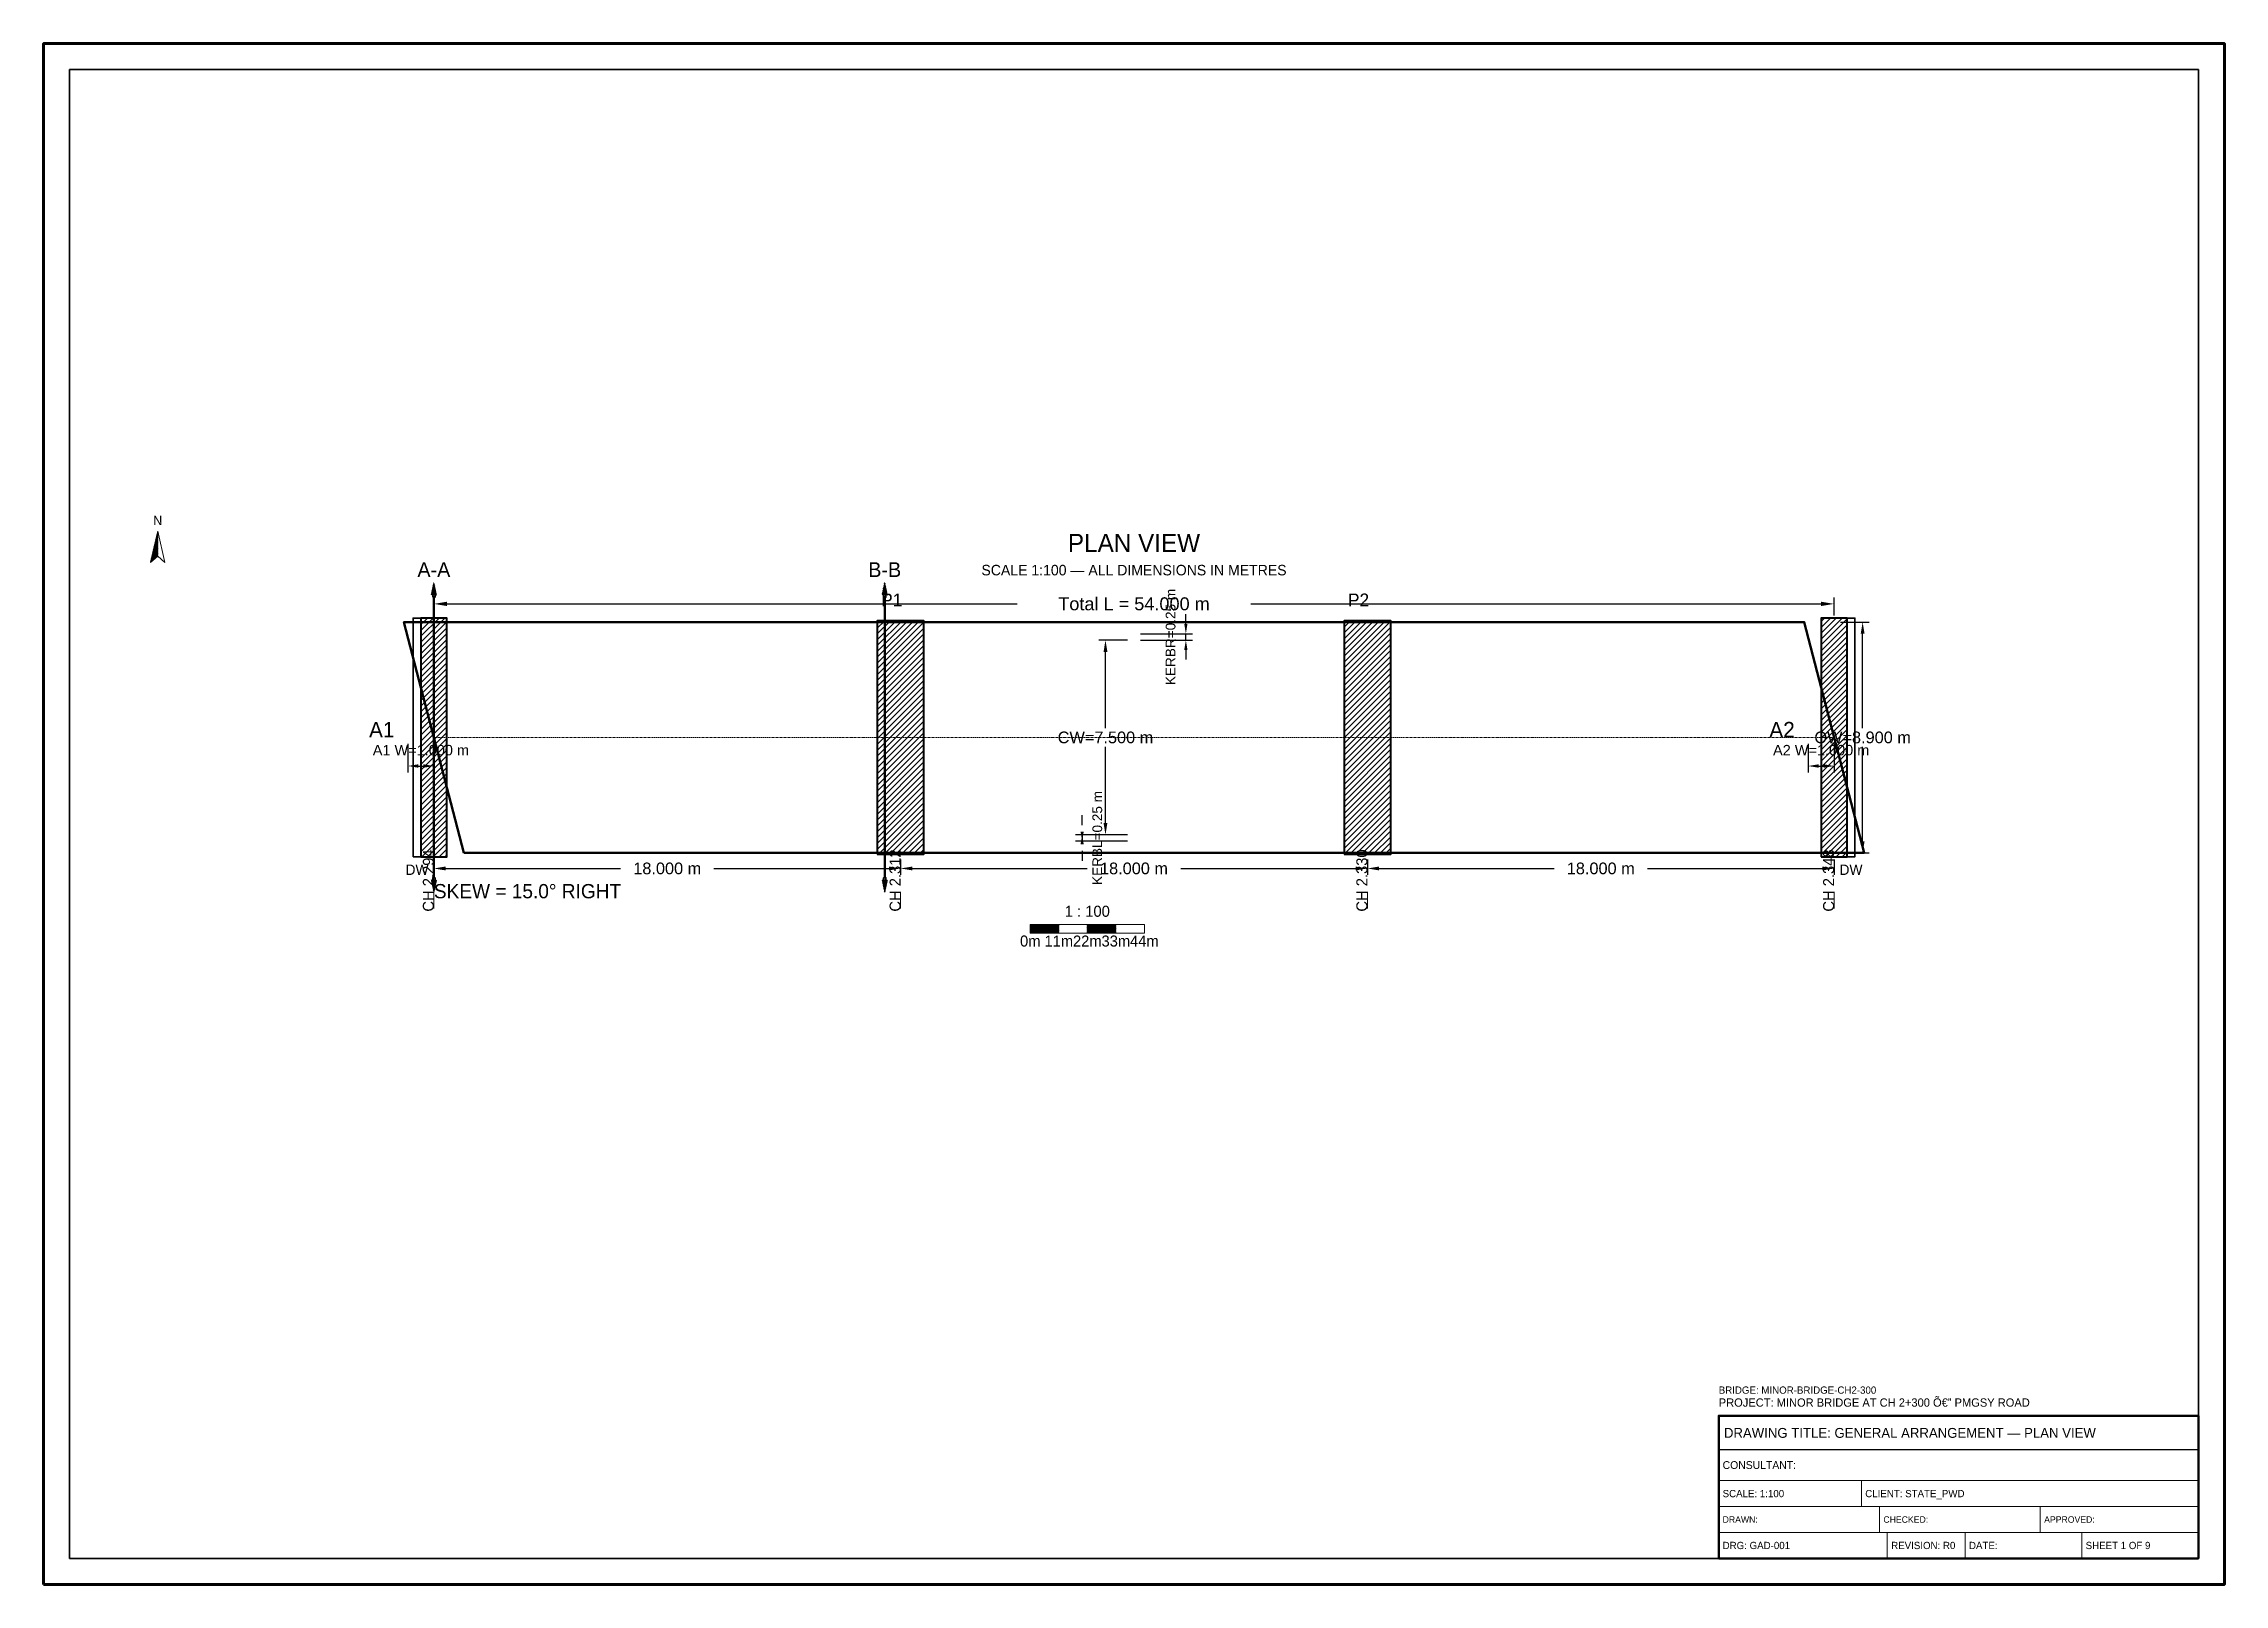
# Model space of a CAD drawing. Header units: metres. Extents: x 0 to 841, y 0 to 594.
import ezdxf
from ezdxf.enums import TextEntityAlignment as Align

# ---------------------------------------------------------------- set-up
doc = ezdxf.new("R2010")
doc.units = ezdxf.units.M
for name, pattern in [('CENTER', [1.5, 0.75, -0.25, 0.25, -0.25]), ('CENTER2', [0.75, 0.375, -0.125, 0.125, -0.125]), ('DASHED', [0.5, 0.375, -0.125])]:
    doc.linetypes.add(name, pattern=pattern)
for name, color, linetype, lineweight in [('BORDER-INNER', 7, 'Continuous', 35), ('BORDER-OUTER', 7, 'Continuous', 70), ('CIVIL-CHAINAGE', 7, 'Continuous', 18), ('DIM-CHAINAGE', 3, 'Continuous', 18), ('DIM-LINEAR', 3, 'Continuous', 18), ('MISC-SETOUT', 5, 'CENTER2', 13), ('STRUC-CENTRE', 6, 'CENTER', 18), ('STRUC-OUTLINE', 1, 'Continuous', 50), ('STRUC-SECTION', 2, 'Continuous', 35), ('SUB-ABUT', 3, 'Continuous', 35), ('SUB-DIRT-WALL', 3, 'Continuous', 35), ('SUB-PIER', 2, 'Continuous', 35), ('SUPER-DECK', 2, 'Continuous', 50), ('SYM-NORTHARROW', 7, 'Continuous', 18), ('SYM-SCALE', 7, 'Continuous', 13), ('TEXT-GENERAL', 7, 'Continuous', 18), ('TEXT-HEADER', 7, 'Continuous', 25), ('TEXT-SPEC', 7, 'Continuous', 13), ('TEXT-TITLE', 7, 'Continuous', 25), ('TITLEBLK-BOX', 7, 'Continuous', 50), ('TITLEBLK-TEXT', 7, 'Continuous', 18)]:
    doc.layers.add(name, color=color, linetype=linetype, lineweight=lineweight)
doc.styles.add('BRIDGE_STD', font='Arial.ttf')
doc.dimstyles.new('pmb100', dxfattribs={"dimtxt": 2.5, "dimasz": 0.9375, "dimexe": 2.5, "dimexo": 2.5, "dimtad": 0, "dimtih": 1, "dimdec": 0, "dimtxsty": 'BRIDGE_STD', "dimcen": 2.5, "dimazin": 3, "dimtfac": 1, "dimtmove": 0, "dimatfit": 3})

msp = doc.modelspace()

# ---------------------------------------------------------------- hatches: boundary and pattern name
at = {"layer": 'STRUC-SECTION'}
h = msp.add_hatch(dxfattribs=at)
h.set_pattern_fill('SOLID')
h.paths.add_polyline_path([(149.45, 381.45), (151.55, 381.45), (150.5, 386.25)])
h = msp.add_hatch(dxfattribs=at)
h.set_pattern_fill('SOLID')
h.paths.add_polyline_path([(323.32, 381.45), (325.42, 381.45), (324.37, 386.25)])
h = msp.add_hatch(dxfattribs=at)
h.set_pattern_fill('SOLID')
h.paths.add_polyline_path([(149.45, 271.55), (151.55, 271.55), (150.5, 266.75)])
h = msp.add_hatch(dxfattribs=at)
h.set_pattern_fill('SOLID')
h.paths.add_polyline_path([(323.32, 271.55), (325.42, 271.55), (324.37, 266.75)])
at = {"layer": 'SUB-ABUT'}
h = msp.add_hatch(dxfattribs=at)
h.set_pattern_fill('ANSI31', scale=0.5)
h.paths.add_polyline_path([(145.5, 280.5), (155.5, 280.5), (155.5, 372.5), (145.5, 372.5)])
h = msp.add_hatch(dxfattribs=at)
h.set_pattern_fill('ANSI31', scale=0.5)
h.paths.add_polyline_path([(685.5, 280.5), (695.5, 280.5), (695.5, 372.5), (685.5, 372.5)])
at = {"layer": 'SUB-PIER'}
h = msp.add_hatch(dxfattribs=at)
h.set_pattern_fill('ANSI31', scale=0.5)
h.paths.add_polyline_path([(321.5, 281.5), (339.5, 281.5), (339.5, 371.5), (321.5, 371.5)])
h = msp.add_hatch(dxfattribs=at)
h.set_pattern_fill('ANSI31', scale=0.5)
h.paths.add_polyline_path([(501.5, 281.5), (519.5, 281.5), (519.5, 371.5), (501.5, 371.5)])
at = {"layer": 'SYM-NORTHARROW'}
h = msp.add_hatch(dxfattribs=at)
h.set_pattern_fill('SOLID')
h.paths.add_polyline_path([(44, 406), (41.2, 394), (44, 396.4)])
at = {"layer": 'SYM-SCALE'}
h = msp.add_hatch(dxfattribs=at)
h.set_pattern_fill('SOLID')
h.paths.add_polyline_path([(380.5, 251), (391.5, 251), (391.5, 254.4), (380.5, 254.4)])
h = msp.add_hatch(dxfattribs=at)
h.set_pattern_fill('SOLID')
h.paths.add_polyline_path([(402.5, 251), (413.5, 251), (413.5, 254.4), (402.5, 254.4)])

# ---------------------------------------------------------------- linework, layer by layer
at = {"layer": 'BORDER-INNER'}
msp.add_lwpolyline([(10, 10), (831, 10), (831, 584), (10, 584), (10, 10)], dxfattribs=at)
at = {"layer": 'BORDER-OUTER'}
msp.add_lwpolyline([(0, 0), (841, 0), (841, 594), (0, 594), (0, 0)], dxfattribs=at)
at = {"layer": 'CIVIL-CHAINAGE'}
for p, q in [((150.5, 267), (150.5, 260.62)), ((330.5, 267), (330.5, 260.62)), ((510.5, 267), (510.5, 260.62)), ((690.5, 267), (690.5, 260.62))]:
    msp.add_line(p, q, dxfattribs=at)
at = {"layer": 'MISC-SETOUT', "color": 1}
msp.add_line((138.98, 371), (162.02, 282), dxfattribs=at)
at = {"layer": 'STRUC-CENTRE'}
msp.add_line((150.5, 326.5), (690.5, 326.5), dxfattribs=at)
at = {"layer": 'STRUC-OUTLINE', "lineweight": 50}
msp.add_lwpolyline([(162.02, 282), (138.98, 371), (678.98, 371), (702.02, 282), (162.02, 282)], dxfattribs=at)
at = {"layer": 'STRUC-SECTION', "color": 1, "linetype": 'DASHED', "lineweight": 50}
for p, q in [((150.5, 381), (150.5, 272)), ((324.37, 381), (324.37, 272))]:
    msp.add_line(p, q, dxfattribs=at)
at = {"layer": 'STRUC-SECTION', "color": 1}
for points in [[(150.05, 380.55), (150.95, 380.55), (150.95, 381.45), (150.05, 381.45), (150.05, 380.55)], [(323.92, 380.55), (324.82, 380.55), (324.82, 381.45), (323.92, 381.45), (323.92, 380.55)], [(150.05, 271.55), (150.95, 271.55), (150.95, 272.45), (150.05, 272.45), (150.05, 271.55)], [(323.92, 271.55), (324.82, 271.55), (324.82, 272.45), (323.92, 272.45), (323.92, 271.55)]]:
    msp.add_lwpolyline(points, dxfattribs=at)
at = {"layer": 'SUB-ABUT', "lineweight": 40}
for points in [[(145.5, 280.5), (155.5, 280.5), (155.5, 372.5), (145.5, 372.5), (145.5, 280.5)], [(685.5, 280.5), (695.5, 280.5), (695.5, 372.5), (685.5, 372.5), (685.5, 280.5)]]:
    msp.add_lwpolyline(points, dxfattribs=at)
at = {"layer": 'SUB-DIRT-WALL', "lineweight": 35}
for points in [[(142.5, 280.5), (145.5, 280.5), (145.5, 372.5), (142.5, 372.5), (142.5, 280.5)], [(695.5, 280.5), (698.5, 280.5), (698.5, 372.5), (695.5, 372.5), (695.5, 280.5)]]:
    msp.add_lwpolyline(points, dxfattribs=at)
at = {"layer": 'SUB-PIER', "lineweight": 40}
for points in [[(321.5, 281.5), (339.5, 281.5), (339.5, 371.5), (321.5, 371.5), (321.5, 281.5)], [(501.5, 281.5), (519.5, 281.5), (519.5, 371.5), (501.5, 371.5), (501.5, 281.5)]]:
    msp.add_lwpolyline(points, dxfattribs=at)
at = {"layer": 'SUPER-DECK', "lineweight": 30}
msp.add_lwpolyline([(162.02, 282), (138.98, 371), (678.98, 371), (702.02, 282), (162.02, 282)], dxfattribs=at)
at = {"layer": 'SYM-NORTHARROW'}
msp.add_lwpolyline([(44, 406), (41.2, 394), (44, 396.4), (46.8, 394), (44, 406)], dxfattribs=at)
at = {"layer": 'SYM-SCALE'}
msp.add_lwpolyline([(380.5, 251), (424.5, 251), (424.5, 254.4), (380.5, 254.4), (380.5, 251)], dxfattribs=at)
at = {"layer": 'TITLEBLK-BOX', "lineweight": 50}
msp.add_lwpolyline([(646, 10), (831, 10), (831, 65), (646, 65), (646, 10)], dxfattribs=at)
at = {"layer": 'TITLEBLK-BOX', "lineweight": 30}
msp.add_lwpolyline([(646, 52), (831, 52), (831, 65), (646, 65), (646, 52)], dxfattribs=at)
at = {"layer": 'TITLEBLK-BOX', "lineweight": 18}
for points in [[(646, 40), (831, 40), (831, 52), (646, 52), (646, 40)], [(646, 30), (701, 30), (701, 40), (646, 40), (646, 30)], [(701, 30), (831, 30), (831, 40), (701, 40), (701, 30)], [(646, 20), (708, 20), (708, 30), (646, 30), (646, 20)], [(708, 20), (770, 20), (770, 30), (708, 30), (708, 20)], [(770, 20), (831, 20), (831, 30), (770, 30), (770, 20)], [(646, 10), (711, 10), (711, 20), (646, 20), (646, 10)], [(711, 10), (741, 10), (741, 20), (711, 20), (711, 10)], [(741, 10), (786, 10), (786, 20), (741, 20), (741, 10)], [(786, 10), (831, 10), (831, 20), (786, 20), (786, 10)]]:
    msp.add_lwpolyline(points, dxfattribs=at)

# ---------------------------------------------------------------- texts
at = {"layer": 'DIM-CHAINAGE'}
for s, p in [('CH 2.294', (150.5, 259.35)), ('CH 2.312', (330.5, 259.35)), ('CH 2.330', (510.5, 259.35)), ('CH 2.348', (690.5, 259.35))]:
    msp.add_text(s, height=4.25, rotation=90, dxfattribs=at).set_placement(p)
at = {"layer": 'SYM-NORTHARROW'}
msp.add_text('N', height=3.6, dxfattribs=at).set_placement((44, 408.4), align=Align.CENTER)
at = {"layer": 'TEXT-GENERAL'}
for s, height, p in [('P1', 5, (323, 377)), ('P2', 5, (503, 377)), ('A1', 6, (125.5, 326.5)), ('A2', 6, (665.5, 326.5))]:
    msp.add_text(s, height=height, dxfattribs=at).set_placement(p)
for s, p in [('1 : 100', (402.5, 257.38)), ('0m', (380.5, 245.9)), ('11m', (391.5, 245.9)), ('22m', (402.5, 245.9)), ('33m', (413.5, 245.9)), ('44m', (424.5, 245.9))]:
    msp.add_text(s, height=4.25, dxfattribs=at).set_placement(p, align=Align.CENTER)
at = {"layer": 'TEXT-HEADER'}
msp.add_text('PLAN VIEW', height=7, dxfattribs=at).set_placement((420.5, 398), align=Align.CENTER)
at = {"layer": 'TEXT-HEADER', "color": 1}
for s, p in [('A-A', (150.5, 388.35)), ('B-B', (324.37, 388.35))]:
    msp.add_text(s, height=5.7, dxfattribs=at).set_placement(p, align=Align.CENTER)
msp.add_text('SKEW = 15.0° RIGHT', height=5.5, dxfattribs=at).set_placement((150.5, 264.5))
at = {"layer": 'TEXT-SPEC', "color": 8}
msp.add_text('SCALE 1:100 — ALL DIMENSIONS IN METRES', height=4.05, dxfattribs=at).set_placement((420.5, 389), align=Align.CENTER)
at = {"layer": 'TEXT-SPEC'}
for p in [(144, 273.5), (697, 273.5)]:
    msp.add_text('DW', height=4, dxfattribs=at).set_placement(p, align=Align.CENTER)
at = {"layer": 'TEXT-TITLE'}
for s, height, p in [('PROJECT: MINOR BRIDGE AT CH 2+300 â€” PMGSY ROAD', 3.2, (646, 68.5)), ('DRAWING TITLE: GENERAL ARRANGEMENT — PLAN VIEW', 3.8, (648, 56.5))]:
    msp.add_text(s, height=height, dxfattribs=at).set_placement(p)
at = {"layer": 'TITLEBLK-TEXT'}
for s, height, p in [('BRIDGE: MINOR-BRIDGE-CH2-300', 2.8, (646, 73.5)), ('CONSULTANT: ', 3, (647.5, 44.5)), ('SCALE: 1:100', 2.8, (647.5, 33.6)), ('CLIENT: STATE_PWD', 2.8, (702.5, 33.6)), ('DRAWN: ', 2.5, (647.5, 23.75)), ('CHECKED: ', 2.5, (709.5, 23.75)), ('APPROVED: ', 2.5, (771.5, 23.75)), ('DRG: GAD-001', 2.8, (647.5, 13.6)), ('REVISION: R0', 2.8, (712.5, 13.6)), ('DATE: ', 2.8, (742.5, 13.6)), ('SHEET 1 OF 9', 2.8, (787.5, 13.6))]:
    msp.add_text(s, height=height, dxfattribs=at).set_placement(p)

# ---------------------------------------------------------------- dimensions: what is measured, and where the dimension line sits
at = {"layer": 'DIM-LINEAR'}
for base, p1, p2, text, override in [((150.5, 378), (150.5, 371), (690.5, 371), 'Total L = 54.000 m', {"dimtxt": 5, "dimasz": 5, "dimgap": 2, "dimclrt": 3}), ((140.5, 315.5), (140.5, 326.5), (150.5, 326.5), 'A1 W=1.000 m', {"dimtxt": 4, "dimasz": 4, "dimgap": 1.6, "dimclrt": 3}), ((680.5, 315.5), (680.5, 326.5), (690.5, 326.5), 'A2 W=1.000 m', {"dimtxt": 4, "dimasz": 4, "dimgap": 1.6, "dimclrt": 3}), ((150.5, 276), (150.5, 282), (330.5, 282), '18.000 m', {"dimtxt": 4.5, "dimasz": 4.5, "dimgap": 1.8, "dimclrt": 3}), ((330.5, 276), (330.5, 282), (510.5, 282), '18.000 m', {"dimtxt": 4.5, "dimasz": 4.5, "dimgap": 1.8, "dimclrt": 3}), ((510.5, 276), (510.5, 282), (690.5, 282), '18.000 m', {"dimtxt": 4.5, "dimasz": 4.5, "dimgap": 1.8, "dimclrt": 3})]:
    msp.add_linear_dim(base=base, p1=p1, p2=p2, text=text, dimstyle='pmb100', override=override, dxfattribs=at).render()
for base, p1, p2, text, override in [((440.5, 364), (420.5, 364), (420.5, 366.5), 'KERBR=0.25 m', {"dimtxt": 3.75, "dimasz": 3.75, "dimgap": 1.5, "dimclrt": 3}), ((701.5, 282), (690.5, 282), (690.5, 371), 'OW=8.900 m', {"dimtxt": 4.5, "dimasz": 4.5, "dimgap": 1.8, "dimclrt": 3}), ((409.5, 289), (420.5, 289), (420.5, 364), 'CW=7.500 m', {"dimtxt": 4.5, "dimasz": 4.5, "dimgap": 1.8, "dimclrt": 3}), ((400.5, 289), (420.5, 289), (420.5, 286.5), 'KERBL=0.25 m', {"dimtxt": 3.75, "dimasz": 3.75, "dimgap": 1.5, "dimclrt": 3})]:
    msp.add_linear_dim(base=base, p1=p1, p2=p2, angle=90, text=text, dimstyle='pmb100', override=override, dxfattribs=at).render()

doc.saveas('drawing.dxf')
